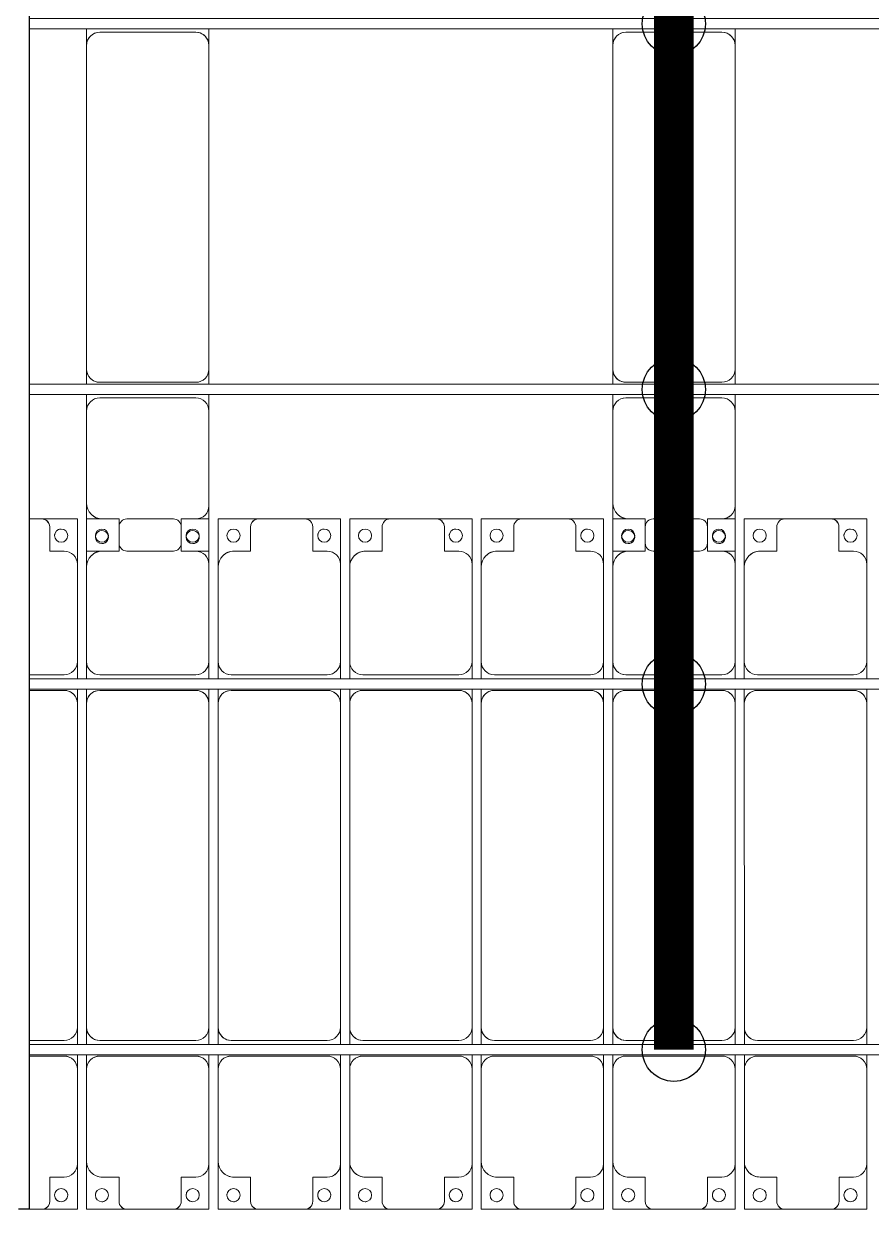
# Model space of a CAD drawing. Header units: millimetres. Extents: x -496478 to -186190, y -204059 to -87354.
# Drawn here: x -445212 to -441991, y -185756 to -181249 of the extents above; entities that cross this region are included whole.
import ezdxf

# ---------------------------------------------------------------- set-up
doc = ezdxf.new("R2010")
doc.units = ezdxf.units.MM
for name, color, linetype, lineweight in [('A-DETL-MBND', 5, 'Continuous', 9), ('A-GENM', 13, 'Continuous', 9), ('S-BEAM', 12, 'Continuous', 9)]:
    doc.layers.add(name, color=color, linetype=linetype, lineweight=lineweight)
doc.layers.add('GC-HOP 40x60 GIA CUONG', color=1, linetype='Continuous')

# ---------------------------------------------------------------- blocks, each defined once
blk = doc.blocks.new('Dai phao do pin - DẢI PHAO ĐỠ PIN-V97-BỐ TRÍ KHUNG KẾT CẤU BÈ PIN 01')
at = {"layer": 'A-DETL-MBND', "color": 8}
for p, q in [((-1312.2, 241.6), (-1129.7, 241.6)), ((-1312.2, 181.6), (-1312.2, 241.6)), ((-779.7, 241.6), (-1129.7, 241.6)), ((-779.7, 241.6), (-717.4, 241.6)), ((-677.4, 241.6), (-620.3, 241.6)), ((610.3, 241.6), (-620.3, 241.6)), ((610.3, 241.6), (672.6, 241.6)), ((-1189.7, 181.6), (-1189.7, 118.2)), ((-729.7, -173.4), (-729.7, 191.6)), ((-670.3, 191.6), (-670.3, -173.4)), ((660.3, -173.4), (660.3, 191.6)), ((-1189.7, 118.2), (-1282.2, 118.2)), ((-1312.2, 88.2), (-1312.2, -88.2)), ((-1282.2, -118.2), (-1189.7, -118.2)), ((-1189.7, -118.2), (-1189.7, -173.4)), ((-1312.2, -223.4), (-1312.2, -173.4)), ((-1140.3, -223.4), (-1312.2, -223.4)), ((-1139.7, -223.4), (-779.7, -223.4)), ((-717.4, -223.4), (-779.7, -223.4)), ((-620.3, -223.4), (-677.4, -223.4)), ((-620.3, -223.4), (610.3, -223.4)), ((672.6, -223.4), (610.3, -223.4))]:
    blk.add_line(p, q, dxfattribs=at)
for centre, radius, start, end in [((-1129.7, 181.6), 60, 90, 180), ((-779.7, 191.6), 50, 360, 90), ((-779.7, 191.6), 50, 360, 45), ((-620.3, 191.6), 50, 90, 180), ((-620.3, 191.6), 50, 105, 180), ((610.3, 191.6), 50, 360, 90), ((610.3, 191.6), 50, 15, 90), ((-1258.6, 183.2), 25, 0, 180), ((-1258.6, 183.2), 25, 180, 0), ((-1129.7, 181.6), 60, 135, 180), ((-1282.2, 88.2), 30, 90, 180), ((-1282.2, -88.2), 30, 180, 270), ((-1258.6, -161.8), 25, 0, 180), ((-1258.6, -161.8), 25, 180, 0), ((-1258.6, -161.8), 25, 75, 90), ((-1139.7, -173.4), 50, 180, 270), ((-1139.7, -173.4), 50, 180, 225), ((-779.7, -173.4), 50, 270, 360), ((-779.7, -173.4), 50, 315, 360), ((-620.3, -173.4), 50, 180, 270), ((-620.3, -173.4), 50, 180, 270), ((610.3, -173.4), 50, 270, 360), ((610.3, -173.4), 50, 285, 360)]:
    blk.add_arc(centre, radius, start, end, dxfattribs=at)
blk = doc.blocks.new('Dai phao do pin - DẢI PHAO ĐỠ PIN-V98-BỐ TRÍ KHUNG KẾT CẤU BÈ PIN 01')
at = {"layer": 'A-DETL-MBND', "color": 8}
for p, q in [((-1312.2, 241.6), (-1129.7, 241.6)), ((-1312.2, 181.6), (-1312.2, 241.6)), ((-779.7, 241.6), (-1129.7, 241.6)), ((-779.7, 241.6), (-717.4, 241.6)), ((-677.4, 241.6), (-620.3, 241.6)), ((610.3, 241.6), (-620.3, 241.6)), ((610.3, 241.6), (672.6, 241.6)), ((-1189.7, 181.6), (-1189.7, 118.2)), ((-729.7, -173.4), (-729.7, 191.6)), ((-670.3, 191.6), (-670.3, -173.4)), ((660.3, -173.4), (660.3, 191.6)), ((-1189.7, 118.2), (-1282.2, 118.2)), ((-1312.2, 88.2), (-1312.2, -88.2)), ((-1282.2, -118.2), (-1189.7, -118.2)), ((-1189.7, -118.2), (-1189.7, -173.4)), ((-1312.2, -223.4), (-1312.2, -173.4)), ((-1140.3, -223.4), (-1312.2, -223.4)), ((-1139.7, -223.4), (-779.7, -223.4)), ((-717.4, -223.4), (-779.7, -223.4)), ((-620.3, -223.4), (-677.4, -223.4)), ((-620.3, -223.4), (610.3, -223.4)), ((672.6, -223.4), (610.3, -223.4))]:
    blk.add_line(p, q, dxfattribs=at)
for centre, radius, start, end in [((-1129.7, 181.6), 60, 90, 180), ((-779.7, 191.6), 50, 360, 90), ((-779.7, 191.6), 50, 360, 45), ((-620.3, 191.6), 50, 90, 180), ((-620.3, 191.6), 50, 105, 180), ((610.3, 191.6), 50, 360, 90), ((610.3, 191.6), 50, 15, 90), ((-1258.6, 183.2), 25, 0, 180), ((-1258.6, 183.2), 25, 180, 0), ((-1129.7, 181.6), 60, 135, 180), ((-1282.2, 88.2), 30, 90, 180), ((-1282.2, -88.2), 30, 180, 270), ((-1258.6, -161.8), 25, 0, 180), ((-1258.6, -161.8), 25, 180, 0), ((-1258.6, -161.8), 25, 75, 90), ((-1139.7, -173.4), 50, 180, 270), ((-1139.7, -173.4), 50, 180, 225), ((-779.7, -173.4), 50, 270, 360), ((-779.7, -173.4), 50, 315, 360), ((-620.3, -173.4), 50, 180, 270), ((-620.3, -173.4), 50, 180, 270), ((610.3, -173.4), 50, 270, 360), ((610.3, -173.4), 50, 285, 360)]:
    blk.add_arc(centre, radius, start, end, dxfattribs=at)
blk = doc.blocks.new('Dải phao đi lại kèm đỡ invester - DẢI PHAO ĐI LẠI-22184-BỐ TRÍ KHUNG KẾT CẤU BÈ PIN 01')
at = {"layer": 'A-DETL-MBND', "color": 8}
for p, q in [((19088.2, 1312.2), (19040, 1312.2)), ((19088.2, 1312.2), (19223.4, 1312.2)), ((19223.4, 1312.2), (19088.2, 1312.2)), ((19223.4, 1312.2), (19223.4, 1139.7)), ((19258.4, 1312.2), (19318.4, 1312.2)), ((19258.4, 1129.7), (19258.4, 1312.2)), ((19588.2, 1312.2), (19411.8, 1312.2)), ((19673.4, 1312.2), (19723.4, 1312.2)), ((19723.4, 1312.2), (19723.4, 1139.7)), ((19758.4, 1312.2), (19911.8, 1312.2)), ((19758.4, 1129.7), (19758.4, 1312.2)), ((19911.8, 1312.2), (19758.4, 1312.2)), ((20088.2, 1312.2), (19911.8, 1312.2)), ((20088.2, 1312.2), (20223.4, 1312.2)), ((20217.9, 1312.2), (20088.2, 1312.2)), ((20223.4, 1312.2), (20223.4, 1139.7)), ((20258.4, 1312.2), (20411.8, 1312.2)), ((20258.4, 1129.7), (20258.4, 1312.2)), ((20411.8, 1312.2), (20258.4, 1312.2)), ((20588.2, 1312.2), (20411.8, 1312.2)), ((20588.2, 1312.2), (20723.4, 1312.2)), ((20723.4, 1312.2), (20588.2, 1312.2)), ((20723.4, 1312.2), (20723.4, 1139.7)), ((20758.4, 1312.2), (20911.8, 1312.2)), ((20758.4, 1129.7), (20758.4, 1312.2)), ((20911.8, 1312.2), (20758.4, 1312.2)), ((21088.2, 1312.2), (20911.8, 1312.2)), ((21088.2, 1312.2), (21223.4, 1312.2)), ((21223.4, 1312.2), (21088.2, 1312.2)), ((21223.4, 1312.2), (21223.4, 1139.7)), ((21258.4, 1312.2), (21318.4, 1312.2)), ((21258.4, 1129.7), (21258.4, 1312.2)), ((21588.2, 1312.2), (21411.8, 1312.2)), ((21673.4, 1312.2), (21723.4, 1312.2)), ((21723.4, 1312.2), (21723.4, 1139.7)), ((21758.4, 1312.2), (21911.8, 1312.2)), ((21758.4, 1129.7), (21758.4, 1312.2)), ((21911.8, 1312.2), (21758.4, 1312.2)), ((22088.2, 1312.2), (21911.8, 1312.2)), ((22088.2, 1312.2), (22223.4, 1312.2)), ((22223.4, 1312.2), (22088.2, 1312.2)), ((22223.4, 1312.2), (22223.4, 1139.7)), ((19118.2, 1189.7), (19118.2, 1282.2)), ((19381.8, 1282.2), (19381.8, 1189.7)), ((19618.2, 1189.7), (19618.2, 1282.2)), ((19881.8, 1282.2), (19881.8, 1189.7)), ((20118.2, 1189.7), (20118.2, 1282.2)), ((20381.8, 1282.2), (20381.8, 1189.7)), ((20618.2, 1189.7), (20618.2, 1282.2)), ((20881.8, 1282.2), (20881.8, 1189.7)), ((21118.2, 1189.7), (21118.2, 1282.2)), ((21381.8, 1282.2), (21381.8, 1189.7)), ((21618.2, 1189.7), (21618.2, 1282.2)), ((21881.8, 1282.2), (21881.8, 1189.7)), ((22118.2, 1189.7), (22118.2, 1282.2)), ((19173.4, 1189.7), (19118.2, 1189.7)), ((19381.8, 1189.7), (19318.4, 1189.7)), ((19673.4, 1189.7), (19618.2, 1189.7)), ((19881.8, 1189.7), (19818.4, 1189.7)), ((20173.4, 1189.7), (20118.2, 1189.7)), ((20381.8, 1189.7), (20318.4, 1189.7)), ((20673.4, 1189.7), (20618.2, 1189.7)), ((20881.8, 1189.7), (20818.4, 1189.7)), ((21173.4, 1189.7), (21118.2, 1189.7)), ((21381.8, 1189.7), (21318.4, 1189.7)), ((21673.4, 1189.7), (21618.2, 1189.7)), ((21881.8, 1189.7), (21818.4, 1189.7)), ((22173.4, 1189.7), (22118.2, 1189.7)), ((19223.4, 769.7), (19223.4, 1139.7)), ((19258.4, 1129.7), (19258.4, 769.7)), ((19723.4, 769.7), (19723.4, 1139.7)), ((19758.4, 1129.7), (19758.4, 769.7)), ((20223.4, 769.7), (20223.4, 1139.7)), ((20258.4, 1129.7), (20258.4, 769.7)), ((20723.4, 769.7), (20723.4, 1139.7)), ((20758.4, 1129.7), (20758.4, 769.7)), ((21223.4, 769.7), (21223.4, 1139.7)), ((21258.4, 1129.7), (21258.4, 769.7)), ((21723.4, 769.7), (21723.4, 1139.7)), ((21758.4, 1129.7), (21758.4, 769.7)), ((22223.4, 769.7), (22223.4, 1139.7)), ((19223.4, 769.7), (19223.4, 704.5)), ((19258.4, 704.5), (19258.4, 769.7)), ((19723.4, 769.7), (19723.4, 704.5)), ((19758.4, 704.5), (19758.4, 769.7)), ((20223.4, 769.7), (20223.4, 704.5)), ((20258.4, 704.5), (20258.4, 769.7)), ((20723.4, 769.7), (20723.4, 704.5)), ((20758.4, 704.5), (20758.4, 769.7)), ((21223.4, 769.7), (21223.4, 704.5)), ((21258.4, 704.5), (21258.4, 769.7)), ((21723.4, 769.7), (21723.4, 704.5)), ((21758.4, 704.5), (21758.4, 769.7)), ((22223.4, 769.7), (22223.4, 704.5)), ((19040, 719.7), (19173.4, 719.7)), ((19308.4, 719.7), (19673.4, 719.7)), ((19808.4, 719.7), (20173.4, 719.7)), ((20308.4, 719.7), (20673.4, 719.7)), ((20808.4, 719.7), (21173.4, 719.7)), ((21308.4, 719.7), (21673.4, 719.7)), ((21808.4, 719.7), (22173.4, 719.7)), ((19173.4, 660.3), (19040, 660.3)), ((19223.4, 664.5), (19223.4, 610.3)), ((19258.4, 610.3), (19258.4, 664.5)), ((19673.4, 660.3), (19308.4, 660.3)), ((19723.4, 664.5), (19723.4, 610.3)), ((19758.4, 610.3), (19758.4, 664.5)), ((20173.4, 660.3), (19808.4, 660.3)), ((20223.4, 664.5), (20223.4, 610.3)), ((20258.4, 610.3), (20258.4, 664.5)), ((20673.4, 660.3), (20308.4, 660.3)), ((20723.4, 664.5), (20723.4, 610.3)), ((20758.4, 610.3), (20758.4, 664.5)), ((21173.4, 660.3), (20808.4, 660.3)), ((21223.4, 664.5), (21223.4, 610.3)), ((21258.4, 610.3), (21258.4, 664.5)), ((21673.4, 660.3), (21308.4, 660.3)), ((21723.4, 664.5), (21723.4, 610.3)), ((21758.4, 610.3), (21758.4, 664.5)), ((22173.4, 660.3), (21808.4, 660.3)), ((22223.4, 664.5), (22223.4, 610.3)), ((19223.4, -620.3), (19223.4, 610.3)), ((19258.4, 610.3), (19258.4, -620.3)), ((19723.4, -620.3), (19723.4, 610.3)), ((19758.4, 610.3), (19758.4, -620.3)), ((20223.4, -620.3), (20223.4, 610.3)), ((20258.4, 610.3), (20258.4, -620.3)), ((20723.4, -620.3), (20723.4, 610.3)), ((20758.4, 610.3), (20758.4, -620.3)), ((21223.4, -620.3), (21223.4, 610.3)), ((21258.4, 610.3), (21258.4, -620.3)), ((21723.4, -620.3), (21723.4, 610.3)), ((21758.4, 610.3), (21758.4, -620.3)), ((22223.4, -620.3), (22223.4, 610.3)), ((19223.4, -620.3), (19223.4, -685.5)), ((19258.4, -685.5), (19258.4, -620.3)), ((19723.4, -620.3), (19723.4, -685.5)), ((19758.4, -685.5), (19758.4, -620.3)), ((20223.4, -620.3), (20223.4, -685.5)), ((20258.4, -685.5), (20258.4, -620.3)), ((20723.4, -620.3), (20723.4, -685.5)), ((20758.4, -685.5), (20758.4, -620.3)), ((21223.4, -620.3), (21223.4, -685.5)), ((21258.4, -685.5), (21258.4, -620.3)), ((21723.4, -620.3), (21723.4, -685.5)), ((21758.4, -685.5), (21758.4, -620.3)), ((22223.4, -620.3), (22223.4, -685.5)), ((19040, -670.3), (19173.4, -670.3)), ((19308.4, -670.3), (19673.4, -670.3)), ((19808.4, -670.3), (20173.4, -670.3)), ((20308.4, -670.3), (20673.4, -670.3)), ((20808.4, -670.3), (21173.4, -670.3)), ((21308.4, -670.3), (21673.4, -670.3)), ((21808.4, -670.3), (22173.4, -670.3)), ((19173.4, -729.7), (19040, -729.7)), ((19223.4, -725.5), (19223.4, -779.7)), ((19258.4, -779.7), (19258.4, -725.5)), ((19673.4, -729.7), (19308.4, -729.7)), ((19723.4, -725.5), (19723.4, -779.7)), ((19758.4, -779.7), (19758.4, -725.5)), ((20173.4, -729.7), (19808.4, -729.7)), ((20223.4, -725.5), (20223.4, -779.7)), ((20258.4, -779.7), (20258.4, -725.5)), ((20673.4, -729.7), (20308.4, -729.7)), ((20723.4, -725.5), (20723.4, -779.7)), ((20758.4, -779.7), (20758.4, -725.5)), ((21173.4, -729.7), (20808.4, -729.7)), ((21223.4, -725.5), (21223.4, -779.7)), ((21258.4, -779.7), (21258.4, -725.5)), ((21673.4, -729.7), (21308.4, -729.7)), ((21723.4, -725.5), (21723.4, -779.7)), ((21758.4, -779.7), (21758.4, -725.5)), ((22173.4, -729.7), (21808.4, -729.7)), ((22223.4, -725.5), (22223.4, -779.7)), ((19223.4, -1139.7), (19223.4, -779.7)), ((19258.4, -779.7), (19258.4, -1129.7)), ((19723.4, -1139.7), (19723.4, -779.7)), ((19758.4, -779.7), (19758.4, -1129.7)), ((20223.4, -1139.7), (20223.4, -779.7)), ((20258.4, -779.7), (20258.4, -1129.7)), ((20723.4, -1139.7), (20723.4, -779.7)), ((20758.4, -779.7), (20758.4, -1129.7)), ((21223.4, -1139.7), (21223.4, -779.7)), ((21258.4, -779.7), (21258.4, -1129.7)), ((21723.4, -1139.7), (21723.4, -779.7)), ((21758.4, -779.7), (21758.4, -1129.7)), ((22223.4, -1139.7), (22223.4, -779.7)), ((19223.4, -1139.7), (19223.4, -1312.2)), ((19258.4, -1312.2), (19258.4, -1129.7)), ((19723.4, -1139.7), (19723.4, -1312.2)), ((19758.4, -1312.2), (19758.4, -1129.7)), ((20223.4, -1139.7), (20223.4, -1312.2)), ((20258.4, -1312.2), (20258.4, -1129.7)), ((20723.4, -1139.7), (20723.4, -1312.2)), ((20758.4, -1312.2), (20758.4, -1129.7)), ((21223.4, -1139.7), (21223.4, -1312.2)), ((21258.4, -1312.2), (21258.4, -1129.7)), ((21723.4, -1139.7), (21723.4, -1312.2)), ((21758.4, -1312.2), (21758.4, -1129.7)), ((22223.4, -1139.7), (22223.4, -1312.2)), ((19118.2, -1282.2), (19118.2, -1189.7)), ((19118.2, -1189.7), (19173.4, -1189.7)), ((19318.4, -1189.7), (19381.8, -1189.7)), ((19381.8, -1189.7), (19381.8, -1282.2)), ((19618.2, -1282.2), (19618.2, -1189.7)), ((19618.2, -1189.7), (19673.4, -1189.7)), ((19818.4, -1189.7), (19881.8, -1189.7)), ((19881.8, -1189.7), (19881.8, -1282.2)), ((20118.2, -1282.2), (20118.2, -1189.7)), ((20118.2, -1189.7), (20173.4, -1189.7)), ((20318.4, -1189.7), (20381.8, -1189.7)), ((20381.8, -1189.7), (20381.8, -1282.2)), ((20618.2, -1282.2), (20618.2, -1189.7)), ((20618.2, -1189.7), (20673.4, -1189.7)), ((20818.4, -1189.7), (20881.8, -1189.7)), ((20881.8, -1189.7), (20881.8, -1282.2)), ((21118.2, -1282.2), (21118.2, -1189.7)), ((21118.2, -1189.7), (21173.4, -1189.7)), ((21318.4, -1189.7), (21381.8, -1189.7)), ((21381.8, -1189.7), (21381.8, -1282.2)), ((21618.2, -1282.2), (21618.2, -1189.7)), ((21618.2, -1189.7), (21673.4, -1189.7)), ((21818.4, -1189.7), (21881.8, -1189.7)), ((21881.8, -1189.7), (21881.8, -1282.2)), ((22118.2, -1282.2), (22118.2, -1189.7)), ((22118.2, -1189.7), (22173.4, -1189.7)), ((19040, -1312.2), (19088.2, -1312.2)), ((19223.4, -1312.2), (19088.2, -1312.2)), ((19088.2, -1312.2), (19223.4, -1312.2)), ((19411.8, -1312.2), (19258.4, -1312.2)), ((19258.4, -1312.2), (19411.8, -1312.2)), ((19411.8, -1312.2), (19588.2, -1312.2)), ((19723.4, -1312.2), (19588.2, -1312.2)), ((19588.2, -1312.2), (19723.4, -1312.2)), ((19911.8, -1312.2), (19758.4, -1312.2)), ((19758.4, -1312.2), (19911.8, -1312.2)), ((19911.8, -1312.2), (20088.2, -1312.2)), ((20223.4, -1312.2), (20088.2, -1312.2)), ((20088.2, -1312.2), (20217.9, -1312.2)), ((20411.8, -1312.2), (20258.4, -1312.2)), ((20258.4, -1312.2), (20411.8, -1312.2)), ((20411.8, -1312.2), (20588.2, -1312.2)), ((20723.4, -1312.2), (20588.2, -1312.2)), ((20588.2, -1312.2), (20723.4, -1312.2)), ((20911.8, -1312.2), (20758.4, -1312.2)), ((20758.4, -1312.2), (20911.8, -1312.2)), ((20911.8, -1312.2), (21088.2, -1312.2)), ((21223.4, -1312.2), (21088.2, -1312.2)), ((21088.2, -1312.2), (21223.4, -1312.2)), ((21411.8, -1312.2), (21258.4, -1312.2)), ((21258.4, -1312.2), (21411.8, -1312.2)), ((21411.8, -1312.2), (21588.2, -1312.2)), ((21723.4, -1312.2), (21588.2, -1312.2)), ((21588.2, -1312.2), (21723.4, -1312.2)), ((21911.8, -1312.2), (21758.4, -1312.2)), ((21758.4, -1312.2), (21911.8, -1312.2)), ((21911.8, -1312.2), (22088.2, -1312.2)), ((22223.4, -1312.2), (22088.2, -1312.2)), ((22088.2, -1312.2), (22223.4, -1312.2))]:
    blk.add_line(p, q, dxfattribs=at)
for centre, radius, start, end in [((19088.2, 1282.2), 30, 360, 90), ((19088.2, 1282.2), 30, 75, 90), ((19088.2, 1282.2), 30, 15, 90), ((19088.2, 1282.2), 30, 75, 90), ((19411.8, 1282.2), 30, 90, 180), ((19588.2, 1282.2), 30, 360, 90), ((19911.8, 1282.2), 30, 90, 180), ((19911.8, 1282.2), 30, 90, 165), ((19911.8, 1282.2), 30, 90, 105), ((19911.8, 1282.2), 30, 90, 105), ((20088.2, 1282.2), 30, 0, 90), ((20088.2, 1282.2), 30, 75, 90), ((20088.2, 1282.2), 30, 15, 90), ((20088.2, 1282.2), 30, 75, 90), ((20411.8, 1282.2), 30, 90, 180), ((20411.8, 1282.2), 30, 90, 165), ((20411.8, 1282.2), 30, 90, 105), ((20411.8, 1282.2), 30, 90, 105), ((20588.2, 1282.2), 30, 0, 90), ((20588.2, 1282.2), 30, 75, 90), ((20588.2, 1282.2), 30, 15, 90), ((20588.2, 1282.2), 30, 75, 90), ((20911.8, 1282.2), 30, 90, 180), ((20911.8, 1282.2), 30, 90, 165), ((20911.8, 1282.2), 30, 90, 105), ((20911.8, 1282.2), 30, 90, 105), ((21088.2, 1282.2), 30, 360, 90), ((21088.2, 1282.2), 30, 75, 90), ((21088.2, 1282.2), 30, 15, 90), ((21088.2, 1282.2), 30, 75, 90), ((21411.8, 1282.2), 30, 90, 180), ((21588.2, 1282.2), 30, 360, 90), ((21911.8, 1282.2), 30, 90, 180), ((21911.8, 1282.2), 30, 90, 165), ((21911.8, 1282.2), 30, 90, 105), ((21911.8, 1282.2), 30, 90, 105), ((22088.2, 1282.2), 30, 360, 90), ((22088.2, 1282.2), 30, 75, 90), ((22088.2, 1282.2), 30, 15, 90), ((22088.2, 1282.2), 30, 75, 90), ((19161.8, 1248.6), 25, 90, 270), ((19161.8, 1248.6), 25, 120, 135), ((19161.8, 1248.6), 25, 90, 105), ((19161.8, 1248.6), 25, 270, 90), ((19316.8, 1248.6), 25, 90, 270), ((19316.8, 1248.6), 25, 270, 90), ((19661.8, 1248.6), 25, 90, 270), ((19661.8, 1248.6), 25, 270, 90), ((19816.8, 1248.6), 25, 90, 270), ((19816.8, 1248.6), 25, 270, 90), ((20161.8, 1248.6), 25, 90, 270), ((20161.8, 1248.6), 25, 120, 135), ((20161.8, 1248.6), 25, 90, 105), ((20161.8, 1248.6), 25, 270, 90), ((20316.8, 1248.6), 25, 90, 270), ((20316.8, 1248.6), 25, 270, 90), ((20661.8, 1248.6), 25, 90, 270), ((20661.8, 1248.6), 25, 120, 135), ((20661.8, 1248.6), 25, 90, 105), ((20661.8, 1248.6), 25, 270, 90), ((20816.8, 1248.6), 25, 90, 270), ((20816.8, 1248.6), 25, 270, 90), ((21161.8, 1248.6), 25, 90, 270), ((21161.8, 1248.6), 25, 120, 135), ((21161.8, 1248.6), 25, 90, 105), ((21161.8, 1248.6), 25, 270, 90), ((21316.8, 1248.6), 25, 90, 270), ((21316.8, 1248.6), 25, 270, 90), ((21661.8, 1248.6), 25, 90, 270), ((21661.8, 1248.6), 25, 270, 90), ((21816.8, 1248.6), 25, 90, 270), ((21816.8, 1248.6), 25, 270, 90), ((22161.8, 1248.6), 25, 90, 270), ((22161.8, 1248.6), 25, 120, 135), ((22161.8, 1248.6), 25, 90, 105), ((22161.8, 1248.6), 25, 270, 90), ((19161.8, 1248.6), 25, 150, 180), ((20161.8, 1248.6), 25, 150, 180), ((20661.8, 1248.6), 25, 150, 180), ((21161.8, 1248.6), 25, 150, 180), ((22161.8, 1248.6), 25, 150, 180), ((19173.4, 1139.7), 50, 0, 90), ((19173.4, 1139.7), 50, 45, 90), ((19318.4, 1129.7), 60, 90, 180), ((19318.4, 1129.7), 60, 90, 135), ((19673.4, 1139.7), 50, 0, 90), ((19673.4, 1139.7), 50, 45, 90), ((19818.4, 1129.7), 60, 90, 180), ((19818.4, 1129.7), 60, 90, 135), ((20173.4, 1139.7), 50, 0, 90), ((20173.4, 1139.7), 50, 45, 90), ((20318.4, 1129.7), 60, 90, 180), ((20318.4, 1129.7), 60, 90, 135), ((20673.4, 1139.7), 50, 360, 90), ((20673.4, 1139.7), 50, 45, 90), ((20818.4, 1129.7), 60, 90, 180), ((20818.4, 1129.7), 60, 90, 135), ((21173.4, 1139.7), 50, 360, 90), ((21173.4, 1139.7), 50, 45, 90), ((21318.4, 1129.7), 60, 90, 180), ((21318.4, 1129.7), 60, 90, 135), ((21673.4, 1139.7), 50, 0, 90), ((21673.4, 1139.7), 50, 45, 90), ((21818.4, 1129.7), 60, 90, 180), ((21818.4, 1129.7), 60, 90, 135), ((22173.4, 1139.7), 50, 360, 90), ((22173.4, 1139.7), 50, 45, 90), ((19173.4, 769.7), 50, 270, 0), ((19308.4, 769.7), 50, 180, 270), ((19673.4, 769.7), 50, 270, 360), ((19808.4, 769.7), 50, 180, 270), ((20173.4, 769.7), 50, 270, 360), ((20308.4, 769.7), 50, 180, 270), ((20673.4, 769.7), 50, 270, 360), ((20808.4, 769.7), 50, 180, 270), ((21173.4, 769.7), 50, 270, 0), ((21308.4, 769.7), 50, 180, 270), ((21673.4, 769.7), 50, 270, 0), ((21808.4, 769.7), 50, 180, 270), ((22173.4, 769.7), 50, 270, 360), ((19173.4, 769.7), 50, 270, 315), ((19308.4, 769.7), 50, 225, 270), ((19673.4, 769.7), 50, 270, 315), ((19808.4, 769.7), 50, 225, 270), ((20173.4, 769.7), 50, 270, 315), ((20308.4, 769.7), 50, 225, 270), ((20673.4, 769.7), 50, 270, 315), ((20808.4, 769.7), 50, 225, 270), ((21173.4, 769.7), 50, 270, 315), ((21308.4, 769.7), 50, 225, 270), ((21673.4, 769.7), 50, 270, 315), ((21808.4, 769.7), 50, 225, 270), ((22173.4, 769.7), 50, 270, 315), ((19173.4, 610.3), 50, 360, 90), ((19173.4, 610.3), 50, 15, 90), ((19308.4, 610.3), 50, 90, 180), ((19308.4, 610.3), 50, 105, 180), ((19673.4, 610.3), 50, 360, 90), ((19673.4, 610.3), 50, 15, 90), ((19808.4, 610.3), 50, 90, 180), ((19808.4, 610.3), 50, 105, 180), ((20173.4, 610.3), 50, 0, 90), ((20173.4, 610.3), 50, 30, 90), ((20173.4, 610.3), 50, 15, 26.3684), ((20308.4, 610.3), 50, 90, 180), ((20308.4, 610.3), 50, 105, 180), ((20673.4, 610.3), 50, 360, 90), ((20673.4, 610.3), 50, 15, 90), ((20808.4, 610.3), 50, 90, 180), ((20808.4, 610.3), 50, 105, 180), ((21173.4, 610.3), 50, 360, 90), ((21173.4, 610.3), 50, 15, 90), ((21308.4, 610.3), 50, 90, 180), ((21308.4, 610.3), 50, 105, 180), ((21673.4, 610.3), 50, 0, 90), ((21673.4, 610.3), 50, 15, 90), ((21808.4, 610.3), 50, 90, 180), ((21808.4, 610.3), 50, 105, 180), ((22173.4, 610.3), 50, 0, 90), ((22173.4, 610.3), 50, 15, 90), ((19173.4, -620.3), 50, 270, 0), ((19173.4, -620.3), 50, 270, 0), ((19308.4, -620.3), 50, 180, 270), ((19673.4, -620.3), 50, 270, 360), ((19673.4, -620.3), 50, 270, 360), ((19808.4, -620.3), 50, 180, 270), ((20173.4, -620.3), 50, 270, 360), ((20173.4, -620.3), 50, 270, 360), ((20308.4, -620.3), 50, 180, 270), ((20673.4, -620.3), 50, 270, 0), ((20673.4, -620.3), 50, 270, 0), ((20808.4, -620.3), 50, 180, 270), ((21173.4, -620.3), 50, 270, 0), ((21173.4, -620.3), 50, 270, 0), ((21308.4, -620.3), 50, 180, 270), ((21673.4, -620.3), 50, 270, 360), ((21673.4, -620.3), 50, 270, 360), ((21808.4, -620.3), 50, 180, 270), ((22173.4, -620.3), 50, 270, 0), ((22173.4, -620.3), 50, 270, 0), ((19308.4, -620.3), 50, 195, 270), ((19808.4, -620.3), 50, 195, 270), ((20308.4, -620.3), 50, 195, 270), ((20808.4, -620.3), 50, 195, 270), ((21308.4, -620.3), 50, 195, 270), ((21808.4, -620.3), 50, 195, 270), ((19173.4, -779.7), 50, 0, 90), ((19173.4, -779.7), 50, 45, 90), ((19308.4, -779.7), 50, 90, 180), ((19308.4, -779.7), 50, 90, 135), ((19673.4, -779.7), 50, 0, 90), ((19673.4, -779.7), 50, 45, 90), ((19808.4, -779.7), 50, 90, 180), ((19808.4, -779.7), 50, 90, 135), ((20173.4, -779.7), 50, 360, 90), ((20173.4, -779.7), 50, 45, 90), ((20308.4, -779.7), 50, 90, 180), ((20308.4, -779.7), 50, 90, 135), ((20673.4, -779.7), 50, 360, 90), ((20673.4, -779.7), 50, 45, 90), ((20808.4, -779.7), 50, 90, 180), ((20808.4, -779.7), 50, 90, 135), ((21173.4, -779.7), 50, 360, 90), ((21173.4, -779.7), 50, 45, 90), ((21308.4, -779.7), 50, 90, 180), ((21308.4, -779.7), 50, 90, 135), ((21673.4, -779.7), 50, 0, 90), ((21673.4, -779.7), 50, 45, 90), ((21808.4, -779.7), 50, 90, 180), ((21808.4, -779.7), 50, 90, 135), ((22173.4, -779.7), 50, 360, 90), ((22173.4, -779.7), 50, 45, 90), ((19173.4, -1139.7), 50, 270, 360), ((19318.4, -1129.7), 60, 180, 270), ((19673.4, -1139.7), 50, 270, 360), ((19818.4, -1129.7), 60, 180, 270), ((20173.4, -1139.7), 50, 270, 360), ((20318.4, -1129.7), 60, 180, 270), ((20673.4, -1139.7), 50, 270, 360), ((20818.4, -1129.7), 60, 180, 270), ((21173.4, -1139.7), 50, 270, 360), ((21318.4, -1129.7), 60, 180, 270), ((21673.4, -1139.7), 50, 270, 360), ((21818.4, -1129.7), 60, 180, 270), ((22173.4, -1139.7), 50, 270, 360), ((19173.4, -1139.7), 50, 270, 315), ((19318.4, -1129.7), 60, 225, 270), ((19673.4, -1139.7), 50, 270, 315), ((19818.4, -1129.7), 60, 225, 270), ((20173.4, -1139.7), 50, 270, 315), ((20318.4, -1129.7), 60, 225, 270), ((20673.4, -1139.7), 50, 270, 315), ((20818.4, -1129.7), 60, 225, 270), ((21173.4, -1139.7), 50, 270, 315), ((21318.4, -1129.7), 60, 225, 270), ((21673.4, -1139.7), 50, 270, 315), ((21818.4, -1129.7), 60, 225, 270), ((22173.4, -1139.7), 50, 270, 315), ((19161.8, -1258.6), 25, 90, 270), ((19161.8, -1258.6), 25, 165, 270), ((19161.8, -1258.6), 25, 270, 90), ((19161.8, -1258.6), 25, 0, 15), ((19316.8, -1258.6), 25, 90, 270), ((19316.8, -1258.6), 25, 165, 180), ((19316.8, -1258.6), 25, 270, 90), ((19661.8, -1258.6), 25, 90, 270), ((19661.8, -1258.6), 25, 165, 270), ((19661.8, -1258.6), 25, 270, 90), ((19661.8, -1258.6), 25, 360, 15), ((19816.8, -1258.6), 25, 90, 270), ((19816.8, -1258.6), 25, 165, 180), ((19816.8, -1258.6), 25, 270, 90), ((20161.8, -1258.6), 25, 90, 270), ((20161.8, -1258.6), 25, 165, 270), ((20161.8, -1258.6), 25, 270, 90), ((20161.8, -1258.6), 25, 0, 15), ((20316.8, -1258.6), 25, 90, 270), ((20316.8, -1258.6), 25, 165, 180), ((20316.8, -1258.6), 25, 270, 90), ((20661.8, -1258.6), 25, 90, 270), ((20661.8, -1258.6), 25, 165, 270), ((20661.8, -1258.6), 25, 270, 90), ((20661.8, -1258.6), 25, 0, 15), ((20816.8, -1258.6), 25, 90, 270), ((20816.8, -1258.6), 25, 165, 180), ((20816.8, -1258.6), 25, 270, 90), ((21161.8, -1258.6), 25, 90, 270), ((21161.8, -1258.6), 25, 165, 270), ((21161.8, -1258.6), 25, 270, 90), ((21161.8, -1258.6), 25, 0, 15), ((21316.8, -1258.6), 25, 90, 270), ((21316.8, -1258.6), 25, 165, 180), ((21316.8, -1258.6), 25, 270, 90), ((21661.8, -1258.6), 25, 90, 270), ((21661.8, -1258.6), 25, 165, 270), ((21661.8, -1258.6), 25, 270, 90), ((21661.8, -1258.6), 25, 0, 15), ((21816.8, -1258.6), 25, 90, 270), ((21816.8, -1258.6), 25, 165, 180), ((21816.8, -1258.6), 25, 270, 90), ((22161.8, -1258.6), 25, 90, 270), ((22161.8, -1258.6), 25, 165, 270), ((22161.8, -1258.6), 25, 270, 90), ((22161.8, -1258.6), 25, 360, 15), ((19088.2, -1282.2), 30, 270, 360), ((19088.2, -1282.2), 30, 270, 345), ((19088.2, -1282.2), 30, 315, 330), ((19088.2, -1282.2), 30, 315, 330), ((19316.8, -1258.6), 25, 270, 285), ((19411.8, -1282.2), 30, 180, 270), ((19411.8, -1282.2), 30, 195, 270), ((19588.2, -1282.2), 30, 270, 360), ((19588.2, -1282.2), 30, 270, 345), ((19588.2, -1282.2), 30, 315, 330), ((19588.2, -1282.2), 30, 315, 330), ((19816.8, -1258.6), 25, 270, 285), ((19911.8, -1282.2), 30, 180, 270), ((19911.8, -1282.2), 30, 195, 270), ((20088.2, -1282.2), 30, 270, 0), ((20088.2, -1282.2), 30, 270, 345), ((20088.2, -1282.2), 30, 315, 330), ((20088.2, -1282.2), 30, 315, 330), ((20316.8, -1258.6), 25, 270, 285), ((20411.8, -1282.2), 30, 180, 270), ((20411.8, -1282.2), 30, 195, 270), ((20588.2, -1282.2), 30, 270, 360), ((20588.2, -1282.2), 30, 270, 345), ((20588.2, -1282.2), 30, 315, 330), ((20588.2, -1282.2), 30, 315, 330), ((20816.8, -1258.6), 25, 270, 285), ((20911.8, -1282.2), 30, 180, 270), ((20911.8, -1282.2), 30, 195, 270), ((21088.2, -1282.2), 30, 270, 0), ((21088.2, -1282.2), 30, 270, 345), ((21088.2, -1282.2), 30, 315, 330), ((21088.2, -1282.2), 30, 315, 330), ((21316.8, -1258.6), 25, 270, 285), ((21411.8, -1282.2), 30, 180, 270), ((21411.8, -1282.2), 30, 195, 270), ((21588.2, -1282.2), 30, 270, 0), ((21588.2, -1282.2), 30, 270, 345), ((21588.2, -1282.2), 30, 315, 330), ((21588.2, -1282.2), 30, 315, 330), ((21816.8, -1258.6), 25, 270, 285), ((21911.8, -1282.2), 30, 180, 270), ((21911.8, -1282.2), 30, 195, 270), ((22088.2, -1282.2), 30, 270, 360), ((22088.2, -1282.2), 30, 270, 345), ((22088.2, -1282.2), 30, 315, 330), ((22088.2, -1282.2), 30, 315, 330), ((19088.2, -1282.2), 30, 270, 285), ((19088.2, -1282.2), 30, 270, 285), ((19411.8, -1282.2), 30, 255, 270), ((19411.8, -1282.2), 30, 255, 270), ((19588.2, -1282.2), 30, 270, 285), ((19588.2, -1282.2), 30, 270, 285), ((19911.8, -1282.2), 30, 255, 270), ((19911.8, -1282.2), 30, 255, 270), ((20088.2, -1282.2), 30, 270, 285), ((20088.2, -1282.2), 30, 270, 285), ((20411.8, -1282.2), 30, 255, 270), ((20411.8, -1282.2), 30, 255, 270), ((20588.2, -1282.2), 30, 270, 285), ((20588.2, -1282.2), 30, 270, 285), ((20911.8, -1282.2), 30, 255, 270), ((20911.8, -1282.2), 30, 255, 270), ((21088.2, -1282.2), 30, 270, 285), ((21088.2, -1282.2), 30, 270, 285), ((21411.8, -1282.2), 30, 255, 270), ((21411.8, -1282.2), 30, 255, 270), ((21588.2, -1282.2), 30, 270, 285), ((21588.2, -1282.2), 30, 270, 285), ((21911.8, -1282.2), 30, 255, 270), ((21911.8, -1282.2), 30, 255, 270), ((22088.2, -1282.2), 30, 270, 285), ((22088.2, -1282.2), 30, 270, 285)]:
    blk.add_arc(centre, radius, start, end, dxfattribs=at)
blk = doc.blocks.new('Dầm C52 - Dầm C52-25118-BỐ TRÍ KHUNG KẾT CẤU BÈ PIN 01')
at = {"layer": 'S-BEAM', "color": 1}
for p, q in [((-24596.2, 20), (-18636.2, 20)), ((-18636.2, -20), (-24596.2, -20))]:
    blk.add_line(p, q, dxfattribs=at)
blk = doc.blocks.new('Dầm C52 - Hộp 40x60-25668-BỐ TRÍ KHUNG KẾT CẤU BÈ PIN 01')
at = {"layer": 'S-BEAM', "color": 3, "lineweight": 25}
for p, q in [((-37704.457606, -20), (-37704.457606, 20)), ((37704.457606, -20), (-37704.457606, -20))]:
    blk.add_line(p, q, dxfattribs=at)
blk = doc.blocks.new('HOBANMONG_BEPIN 1_rvt-1-BỐ TRÍ KHUNG KẾT CẤU BÈ PIN 01')
at = {"layer": 'A-GENM', "lineweight": 9}
for name, p, rotation in [('Dai phao do pin - DẢI PHAO ĐỠ PIN-V98-BỐ TRÍ KHUNG KẾT CẤU BÈ PIN 01', (-444731.5, -181941.8), 90.00075860989342), ('Dai phao do pin - DẢI PHAO ĐỠ PIN-V97-BỐ TRÍ KHUNG KẾT CẤU BÈ PIN 01', (-442731.5, -181941.7), 90.00075860989342), ('Dải phao đi lại kèm đỡ invester - DẢI PHAO ĐI LẠI-22184-BỐ TRÍ KHUNG KẾT CẤU BÈ PIN 01', (-464231.5, -184443.9), 0.0007586099545854)]:
    blk.add_blockref(name, p, dxfattribs=dict(at, rotation=rotation))
at = {"layer": 'S-BEAM', "lineweight": 9}
for name, p, rotation in [('Dầm C52 - Hộp 40x60-25668-BỐ TRÍ KHUNG KẾT CẤU BÈ PIN 01', (-445212, -148051.3), 90.00075860989166), ('Dầm C52 - Dầm C52-25118-BỐ TRÍ KHUNG KẾT CẤU BÈ PIN 01', (-463827.7, -181249.4), 180.0007586094741), ('Dầm C52 - Dầm C52-25118-BỐ TRÍ KHUNG KẾT CẤU BÈ PIN 01', (-463827.7, -182639.4), 180.0007586094741), ('Dầm C52 - Dầm C52-25118-BỐ TRÍ KHUNG KẾT CẤU BÈ PIN 01', (-463827.7, -183759.4), 180.0007586094741), ('Dầm C52 - Dầm C52-25118-BỐ TRÍ KHUNG KẾT CẤU BÈ PIN 01', (-463827.7, -185149.4), 180.0007586094741)]:
    blk.add_blockref(name, p, dxfattribs=dict(at, rotation=rotation))

msp = doc.modelspace()

# ---------------------------------------------------------------- linework, layer by layer
at = {"layer": 'GC-HOP 40x60 GIA CUONG', "const_width": 150}
msp.add_lwpolyline([(-442741.1, -185149.4), (-442741.1, -170149.4)], dxfattribs=at)
at = {"layer": 'GC-HOP 40x60 GIA CUONG'}
for centre in [(-442741.1, -181249.4), (-442741.1, -182639.4), (-442741.1, -183759.4), (-442741.1, -185149.4)]:
    msp.add_circle(centre, 120, dxfattribs=at)

# ---------------------------------------------------------------- block references
at = {"lineweight": 5}
msp.add_blockref('HOBANMONG_BEPIN 1_rvt-1-BỐ TRÍ KHUNG KẾT CẤU BÈ PIN 01', (0, 0), dxfattribs=at)

doc.saveas('drawing.dxf')
